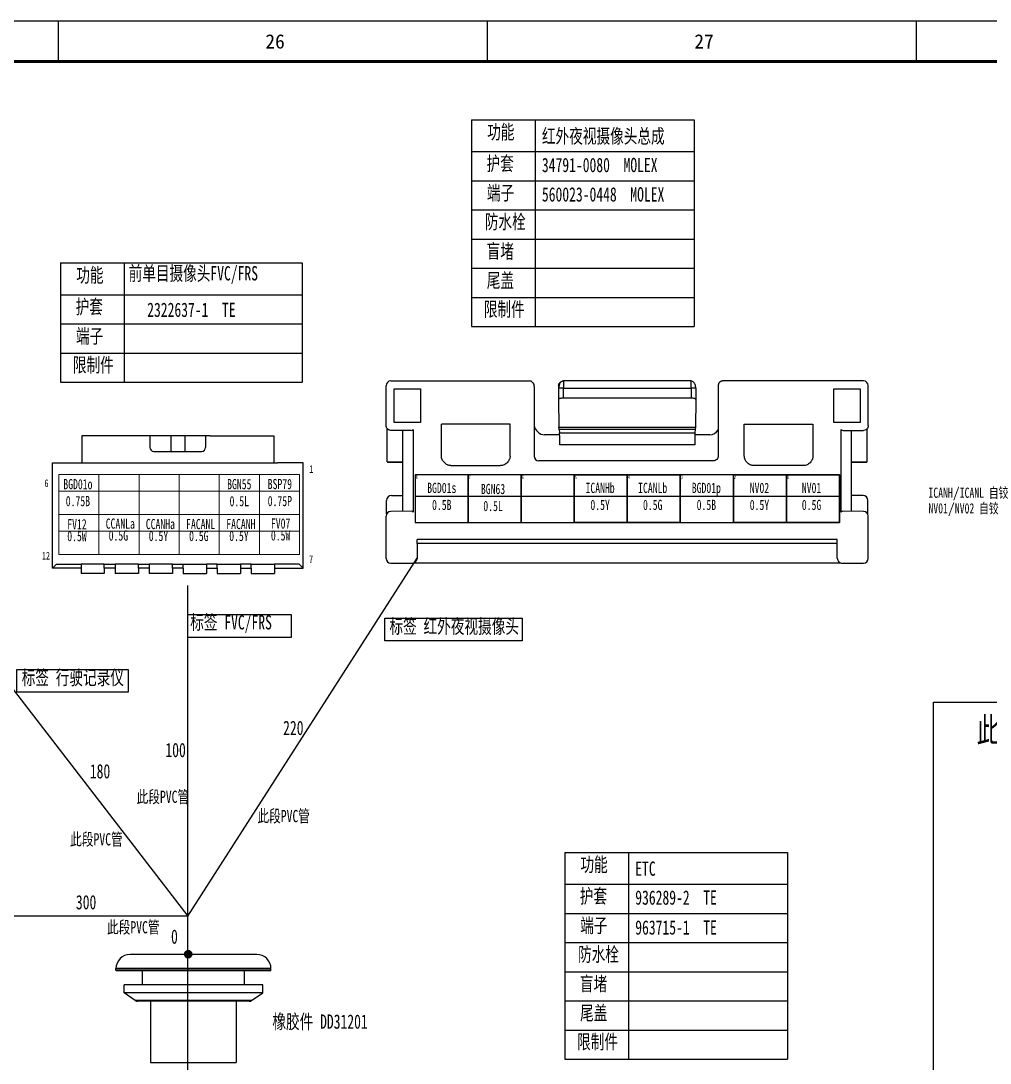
# Model space of a CAD drawing. Header units: millimetres. Extents: x 1543 to 5748, y 1576 to 2417.
# Drawn here: x 4162.4 to 4399.9, y 2161.8 to 2417.3 of the extents above; entities that cross this region are included whole.
import ezdxf

# ---------------------------------------------------------------- set-up
doc = ezdxf.new("R2010")
doc.units = ezdxf.units.MM
doc.layers.get('0').update_dxf_attribs({"lineweight": 25})
doc.layers.add('11文本层', color=255, linetype='Continuous')
for name, color, linetype, lineweight in [('1轮廓实线层', 7, 'Continuous', 50), ('5剖面线层', 1, 'Continuous', 25), ('_0', 7, 'Continuous', 25), ('图框层', 7, 'Continuous', 25), ('基本型', 7, 'Continuous', 18)]:
    doc.layers.add(name, color=color, linetype=linetype, lineweight=lineweight)
doc.styles.add('FST', font='', dxfattribs={"width": 0.67})
doc.styles.get("Standard").update_dxf_attribs({"font": ''})
doc.styles.add('T仿宋_GB2312', font='', dxfattribs={"width": 0.6})
doc.styles.add('仿宋体', font='', dxfattribs={"width": 0.7, "height": 3.5})
doc.styles.add('标准', font='fangsong.ttf', dxfattribs={"width": 0.7, "height": 3.5})
doc.styles.get('FST').set_extended_font_data('宋体')
doc.styles.get('Standard').set_extended_font_data('SimSun')
doc.styles.get('T仿宋_GB2312').set_extended_font_data('宋体')
doc.styles.get('仿宋体').set_extended_font_data('SimSun')

# ---------------------------------------------------------------- blocks, each defined once
blk = doc.blocks.new('ZwmFrameMain_A0X5^_^分区图框^_^landscape')
at = {"color": 3}
for p, q in [((2603.13, 831), (2603.13, 821)), ((2708.25, 831), (2708.25, 821)), ((2813.38, 831), (2813.38, 821))]:
    blk.add_line(p, q, dxfattribs=at)
at = {"lineweight": 50}
blk.add_line((0, 821), (4170, 821), dxfattribs=at)
at = {"layer": '图框层', "color": 1}
blk.add_line((-25, 831), (4180, 831), dxfattribs=at)
at = {"color": 3, "char_height": 3.5, "attachment_point": 1}
for s, insert in [('26', (2653.9, 827.71)), ('27', (2759.03, 827.71))]:
    blk.add_mtext_dynamic_manual_height_columns(s, width=5.7094, gutter_width=1, heights=[0], dxfattribs=dict(at, insert=insert))

msp = doc.modelspace()

# ---------------------------------------------------------------- hatches: boundary and pattern name
at = {"layer": '5剖面线层', "linetype": 'ByBlock', "lineweight": -3}
h = msp.add_hatch(color=0, dxfattribs=at)
h.dxf.hatch_style = 1
edge = h.paths.add_edge_path()
edge.add_ellipse((4203.39, 2188.48), major_axis=(0, 1.06), ratio=1, start_angle=0, end_angle=360, ccw=False)

# ---------------------------------------------------------------- linework, layer by layer
at = {"color": 0, "linetype": 'Continuous', "lineweight": 25}
for p, q in [((4251.88, 2318.05), (4251.88, 2327.83)), ((4253.05, 2329), (4286.96, 2329)), ((4326.61, 2328.99), (4295.33, 2328.99)), ((4333.26, 2327.83), (4333.26, 2310.6)), ((4368.88, 2329), (4334.43, 2329)), ((4370.05, 2318.05), (4370.05, 2327.83)), ((4253.9, 2327.03), (4260.33, 2327.03)), ((4253.9, 2318.84), (4253.9, 2327.03)), ((4260.33, 2327.03), (4260.33, 2318.84)), ((4294.15, 2327.24), (4294.15, 2324.42)), ((4295.32, 2327.24), (4326.61, 2327.24)), ((4295.32, 2324.77), (4295.32, 2327.24)), ((4326.61, 2327.24), (4326.61, 2324.77)), ((4327.78, 2327.24), (4327.78, 2324.42)), ((4361.6, 2318.84), (4361.6, 2327.03)), ((4361.6, 2327.03), (4368.03, 2327.03)), ((4368.03, 2327.03), (4368.03, 2318.84)), ((4294.15, 2324.42), (4294.25, 2317.68)), ((4326.61, 2324.77), (4295.32, 2324.77)), ((4327.78, 2324.42), (4327.68, 2317.68)), ((4252.15, 2309.14), (4252.14, 2317.34)), ((4260.33, 2318.84), (4253.9, 2318.84)), ((4265.44, 2310.6), (4265.44, 2318.38)), ((4282.27, 2318.38), (4265.44, 2318.38)), ((4282.27, 2310.6), (4282.27, 2318.38)), ((4294.27, 2317.1), (4294.25, 2317.68)), ((4294.25, 2317.68), (4327.68, 2317.68)), ((4327.68, 2317.68), (4327.66, 2317.1)), ((4339.66, 2310.6), (4339.66, 2318.38)), ((4339.66, 2318.38), (4356.49, 2318.38)), ((4356.49, 2318.38), (4356.49, 2310.6)), ((4368.03, 2318.84), (4361.6, 2318.84)), ((4369.79, 2309.14), (4369.79, 2317.32)), ((4258.06, 2316.86), (4253.04, 2316.88)), ((4255.97, 2297.05), (4255.97, 2316.87)), ((4258.54, 2317.07), (4258.54, 2296.84)), ((4294.42, 2315.77), (4290.74, 2315.77)), ((4294.27, 2317.1), (4294.41, 2316.27)), ((4327.66, 2317.1), (4294.27, 2317.1)), ((4294.41, 2316.27), (4327.52, 2316.27)), ((4327.66, 2317.1), (4327.52, 2316.27)), ((4331.19, 2315.77), (4327.52, 2315.77)), ((4363.39, 2296.84), (4363.39, 2317.07)), ((4363.88, 2316.86), (4368.89, 2316.88)), ((4365.96, 2297.05), (4365.96, 2316.87)), ((4327.51, 2313.35), (4294.42, 2313.35)), ((4252.15, 2309.14), (4255.97, 2309.14)), ((4252.21, 2309.07), (4255.97, 2309.07)), ((4267.78, 2308.26), (4279.93, 2308.26)), ((4332.09, 2309.43), (4289.3, 2309.43)), ((4354.15, 2308.26), (4342, 2308.26)), ((4365.96, 2309.14), (4369.79, 2309.14)), ((4365.96, 2309.07), (4369.72, 2309.07)), ((4252.01, 2296.4), (4252.01, 2299.73)), ((4253.18, 2300.9), (4255.97, 2300.91)), ((4368.75, 2300.9), (4365.96, 2300.91)), ((4369.92, 2296.41), (4369.92, 2299.73)), ((4258.06, 2297.06), (4253.04, 2297.03)), ((4368.89, 2297.03), (4363.88, 2297.06)), ((4251.88, 2285.5), (4251.88, 2295.86)), ((4370.05, 2285.5), (4370.05, 2295.86)), ((4259.48, 2289.12), (4259.48, 2290.14)), ((4362.45, 2290.14), (4259.48, 2290.14)), ((4362.45, 2289.12), (4362.45, 2290.14)), ((4362.45, 2289.12), (4259.48, 2289.12)), ((4253.05, 2284.33), (4258.23, 2284.33)), ((4258.72, 2284.44), (4363.22, 2284.44)), ((4362.78, 2284.77), (4362.88, 2284.67)), ((4363.71, 2284.33), (4368.88, 2284.33))]:
    msp.add_line(p, q, dxfattribs=at)
at = {"color": 0}
for p, q in [((4288.21, 2327.64), (4288.13, 2310.6)), ((4271.98, 2305.99), (4258.98, 2305.99)), ((4258.98, 2305.99), (4258.98, 2300.79)), ((4284.98, 2305.99), (4271.98, 2305.99)), ((4271.98, 2305.99), (4271.98, 2300.79)), ((4271.98, 2300.79), (4271.98, 2305.99)), ((4297.98, 2305.99), (4284.98, 2305.99)), ((4284.98, 2305.99), (4284.98, 2300.79)), ((4284.98, 2300.79), (4284.98, 2305.99)), ((4310.98, 2305.99), (4297.98, 2305.99)), ((4297.98, 2305.99), (4297.98, 2300.79)), ((4297.98, 2300.79), (4297.98, 2305.99)), ((4323.98, 2305.99), (4310.98, 2305.99)), ((4310.98, 2305.99), (4310.98, 2300.79)), ((4310.98, 2300.79), (4310.98, 2305.99)), ((4336.98, 2305.99), (4323.98, 2305.99)), ((4323.98, 2305.99), (4323.98, 2300.79)), ((4323.98, 2300.79), (4323.98, 2305.99)), ((4349.98, 2305.99), (4336.98, 2305.99)), ((4336.98, 2305.99), (4336.98, 2300.79)), ((4336.98, 2300.79), (4336.98, 2305.99)), ((4362.98, 2305.99), (4349.98, 2305.99)), ((4349.98, 2305.99), (4349.98, 2300.79)), ((4349.98, 2300.79), (4349.98, 2305.99)), ((4362.98, 2300.79), (4362.98, 2305.99)), ((4258.98, 2300.79), (4271.98, 2300.79)), ((4258.98, 2300.79), (4258.98, 2294.29)), ((4271.98, 2300.79), (4284.98, 2300.79)), ((4271.98, 2300.79), (4271.98, 2294.29)), ((4271.98, 2294.29), (4271.98, 2300.79)), ((4284.98, 2300.79), (4297.98, 2300.79)), ((4284.98, 2300.79), (4284.98, 2294.29)), ((4284.98, 2294.29), (4284.98, 2300.79)), ((4297.98, 2300.79), (4310.98, 2300.79)), ((4297.98, 2300.79), (4297.98, 2294.29)), ((4297.98, 2294.29), (4297.98, 2300.79)), ((4310.98, 2300.79), (4323.98, 2300.79)), ((4310.98, 2300.79), (4310.98, 2294.29)), ((4310.98, 2294.29), (4310.98, 2300.79)), ((4323.98, 2300.79), (4336.98, 2300.79)), ((4323.98, 2300.79), (4323.98, 2294.29)), ((4323.98, 2294.29), (4323.98, 2300.79)), ((4336.98, 2300.79), (4349.98, 2300.79)), ((4336.98, 2300.79), (4336.98, 2294.29)), ((4336.98, 2294.29), (4336.98, 2300.79)), ((4349.98, 2300.79), (4362.98, 2300.79)), ((4349.98, 2300.79), (4349.98, 2294.29)), ((4349.98, 2294.29), (4349.98, 2300.79)), ((4362.98, 2294.29), (4362.98, 2300.79)), ((4258.98, 2294.29), (4271.98, 2294.29)), ((4271.98, 2294.29), (4284.98, 2294.29)), ((4284.98, 2294.29), (4297.98, 2294.29)), ((4297.98, 2294.29), (4310.98, 2294.29)), ((4310.98, 2294.29), (4323.98, 2294.29)), ((4323.98, 2294.29), (4336.98, 2294.29)), ((4336.98, 2294.29), (4349.98, 2294.29)), ((4349.98, 2294.29), (4362.98, 2294.29))]:
    msp.add_line(p, q, dxfattribs=at)
at = {"linetype": 'ByBlock', "lineweight": -2}
for p, q in [((4180.94, 2315.54), (4177.34, 2315.54)), ((4177.34, 2315.54), (4177.34, 2308.9)), ((4192.88, 2315.54), (4180.94, 2315.54)), ((4208.8, 2315.54), (4192.88, 2315.54)), ((4194.01, 2315.54), (4194.01, 2312.69)), ((4199.13, 2315.54), (4199.13, 2315.46)), ((4199.13, 2315.46), (4199.13, 2315.38)), ((4199.13, 2315.38), (4199.13, 2315.31)), ((4199.13, 2315.31), (4199.13, 2315.23)), ((4199.13, 2315.23), (4199.13, 2315.16)), ((4199.13, 2315.16), (4199.13, 2315.08)), ((4199.13, 2315.08), (4199.13, 2315)), ((4199.13, 2315), (4199.13, 2314.93)), ((4199.13, 2314.93), (4199.13, 2314.85)), ((4199.13, 2314.85), (4199.13, 2314.78)), ((4199.13, 2314.78), (4199.13, 2314.7)), ((4202.54, 2315.54), (4202.54, 2315.46)), ((4202.54, 2315.46), (4202.54, 2315.38)), ((4202.54, 2315.38), (4202.54, 2315.31)), ((4202.54, 2315.31), (4202.54, 2315.23)), ((4202.54, 2315.23), (4202.54, 2315.16)), ((4202.54, 2315.16), (4202.54, 2315.08)), ((4202.54, 2315.08), (4202.54, 2315)), ((4202.54, 2315), (4202.54, 2314.93)), ((4202.54, 2314.93), (4202.54, 2314.85)), ((4202.54, 2314.85), (4202.54, 2314.78)), ((4202.54, 2314.78), (4202.54, 2314.7)), ((4207.66, 2315.54), (4207.66, 2312.69)), ((4208.8, 2315.54), (4220.74, 2315.54)), ((4220.74, 2315.54), (4224.34, 2315.54)), ((4199.13, 2314.7), (4199.13, 2314.63)), ((4199.13, 2314.63), (4199.13, 2314.55)), ((4199.13, 2314.55), (4199.13, 2314.47)), ((4199.13, 2314.47), (4199.13, 2314.4)), ((4199.13, 2314.4), (4199.13, 2314.32)), ((4199.13, 2314.32), (4199.13, 2314.25)), ((4199.13, 2314.25), (4199.13, 2314.17)), ((4199.13, 2314.17), (4199.13, 2314.09)), ((4199.13, 2314.09), (4199.13, 2314.02)), ((4199.13, 2314.02), (4199.13, 2313.94)), ((4199.13, 2313.94), (4199.13, 2313.87)), ((4199.13, 2313.87), (4199.13, 2313.79)), ((4199.13, 2313.79), (4199.13, 2313.72)), ((4199.13, 2313.72), (4199.13, 2313.64)), ((4199.13, 2313.64), (4199.13, 2313.56)), ((4199.13, 2313.56), (4199.13, 2313.49)), ((4199.13, 2313.49), (4199.13, 2313.41)), ((4199.13, 2313.41), (4199.13, 2313.34)), ((4199.13, 2313.34), (4199.13, 2313.26)), ((4199.13, 2313.26), (4199.13, 2313.19)), ((4199.13, 2313.19), (4199.13, 2313.11)), ((4199.13, 2313.11), (4199.13, 2313.03)), ((4199.13, 2313.03), (4199.13, 2312.96)), ((4199.13, 2312.96), (4199.13, 2312.88)), ((4199.13, 2312.88), (4199.13, 2312.81)), ((4199.13, 2312.81), (4199.13, 2312.73)), ((4199.13, 2312.73), (4199.13, 2312.65)), ((4199.13, 2312.65), (4199.13, 2312.58)), ((4199.13, 2312.58), (4199.13, 2312.5)), ((4199.13, 2312.5), (4199.13, 2312.43)), ((4199.13, 2312.43), (4199.13, 2312.35)), ((4199.13, 2312.35), (4199.13, 2312.28)), ((4199.13, 2312.28), (4199.13, 2312.2)), ((4199.13, 2312.2), (4199.13, 2312.12)), ((4202.54, 2314.7), (4202.54, 2314.63)), ((4202.54, 2314.63), (4202.54, 2314.55)), ((4202.54, 2314.55), (4202.54, 2314.47)), ((4202.54, 2314.47), (4202.54, 2314.4)), ((4202.54, 2314.4), (4202.54, 2314.32)), ((4202.54, 2314.32), (4202.54, 2314.25)), ((4202.54, 2314.25), (4202.54, 2314.17)), ((4202.54, 2314.17), (4202.54, 2314.09)), ((4202.54, 2314.09), (4202.54, 2314.02)), ((4202.54, 2314.02), (4202.54, 2313.94)), ((4202.54, 2313.94), (4202.54, 2313.87)), ((4202.54, 2313.87), (4202.54, 2313.79)), ((4202.54, 2313.79), (4202.54, 2313.72)), ((4202.54, 2313.72), (4202.54, 2313.64)), ((4202.54, 2313.64), (4202.54, 2313.56)), ((4202.54, 2313.56), (4202.54, 2313.49)), ((4202.54, 2313.49), (4202.54, 2313.41)), ((4202.54, 2313.41), (4202.54, 2313.34)), ((4202.54, 2313.34), (4202.54, 2313.26)), ((4202.54, 2313.26), (4202.54, 2313.19)), ((4202.54, 2313.19), (4202.54, 2313.11)), ((4202.54, 2313.11), (4202.54, 2313.03)), ((4202.54, 2313.03), (4202.54, 2312.96)), ((4202.54, 2312.96), (4202.54, 2312.88)), ((4202.54, 2312.88), (4202.54, 2312.81)), ((4202.54, 2312.81), (4202.54, 2312.73)), ((4202.54, 2312.73), (4202.54, 2312.65)), ((4202.54, 2312.65), (4202.54, 2312.58)), ((4202.54, 2312.58), (4202.54, 2312.5)), ((4202.54, 2312.5), (4202.54, 2312.43)), ((4202.54, 2312.43), (4202.54, 2312.35)), ((4202.54, 2312.35), (4202.54, 2312.28)), ((4202.54, 2312.28), (4202.54, 2312.2)), ((4202.54, 2312.2), (4202.54, 2312.12)), ((4194.96, 2311.74), (4206.71, 2311.74)), ((4199.13, 2312.12), (4199.13, 2312.05)), ((4199.13, 2312.05), (4199.13, 2311.97)), ((4199.13, 2311.97), (4199.13, 2311.9)), ((4199.13, 2311.9), (4199.13, 2311.82)), ((4199.13, 2311.82), (4199.13, 2311.74)), ((4202.54, 2312.12), (4202.54, 2312.05)), ((4202.54, 2312.05), (4202.54, 2311.97)), ((4202.54, 2311.97), (4202.54, 2311.9)), ((4202.54, 2311.9), (4202.54, 2311.82)), ((4202.54, 2311.82), (4202.54, 2311.74)), ((4170.13, 2308.9), (4176.39, 2308.9)), ((4170.13, 2283.13), (4170.13, 2308.9)), ((4176.39, 2308.9), (4177.34, 2308.9)), ((4231.54, 2308.9), (4225.29, 2308.9)), ((4231.54, 2283.13), (4231.54, 2308.9)), ((4170.13, 2283.13), (4171.08, 2284.08)), ((4177.15, 2283.13), (4170.13, 2283.13)), ((4171.08, 2284.08), (4177.15, 2284.08)), ((4182.83, 2284.08), (4177.15, 2284.08)), ((4177.15, 2284.08), (4177.15, 2283.13)), ((4177.15, 2283.13), (4177.15, 2281.81)), ((4182.83, 2281.81), (4177.15, 2281.81)), ((4182.83, 2283.13), (4182.83, 2284.08)), ((4182.83, 2284.08), (4185.49, 2284.08)), ((4185.49, 2283.13), (4182.83, 2283.13)), ((4182.83, 2283.13), (4182.83, 2281.81)), ((4191.17, 2284.08), (4185.49, 2284.08)), ((4185.49, 2284.08), (4185.49, 2283.13)), ((4185.49, 2283.13), (4185.49, 2281.81)), ((4191.17, 2281.81), (4185.49, 2281.81)), ((4191.17, 2284.08), (4193.83, 2284.08)), ((4191.17, 2283.13), (4191.17, 2284.08)), ((4193.83, 2283.13), (4191.17, 2283.13)), ((4191.17, 2283.13), (4191.17, 2281.81)), ((4199.51, 2284.08), (4193.83, 2284.08)), ((4193.83, 2284.08), (4193.83, 2283.13)), ((4193.83, 2283.13), (4193.83, 2281.81)), ((4199.51, 2281.81), (4193.83, 2281.81)), ((4199.51, 2284.08), (4202.16, 2284.08)), ((4199.51, 2283.13), (4199.51, 2284.08)), ((4202.16, 2283.13), (4199.51, 2283.13)), ((4199.51, 2283.13), (4199.51, 2281.81)), ((4202.16, 2284.08), (4207.85, 2284.08)), ((4202.16, 2283.13), (4202.16, 2284.08)), ((4202.16, 2283.13), (4202.16, 2281.81)), ((4202.16, 2281.81), (4207.85, 2281.81)), ((4207.85, 2284.08), (4207.85, 2283.13)), ((4210.5, 2284.08), (4207.85, 2284.08)), ((4207.85, 2283.13), (4210.5, 2283.13)), ((4207.85, 2283.13), (4207.85, 2281.81)), ((4210.5, 2284.08), (4216.19, 2284.08)), ((4210.5, 2283.13), (4210.5, 2284.08)), ((4210.5, 2283.13), (4210.5, 2281.81)), ((4210.5, 2281.81), (4216.19, 2281.81)), ((4216.19, 2284.08), (4216.19, 2283.13)), ((4218.84, 2284.08), (4216.19, 2284.08)), ((4216.19, 2283.13), (4218.84, 2283.13)), ((4216.19, 2283.13), (4216.19, 2281.81)), ((4218.84, 2284.08), (4224.53, 2284.08)), ((4218.84, 2283.13), (4218.84, 2284.08)), ((4218.84, 2283.13), (4218.84, 2281.81)), ((4218.84, 2281.81), (4224.53, 2281.81)), ((4224.53, 2284.08), (4224.53, 2283.13)), ((4230.6, 2284.08), (4224.53, 2284.08)), ((4224.53, 2283.13), (4224.53, 2281.81)), ((4224.53, 2283.13), (4231.54, 2283.13)), ((4231.54, 2283.13), (4230.6, 2284.08))]:
    msp.add_line(p, q, dxfattribs=at)
for p, q in [((4224.34, 2315.54), (4224.34, 2308.9)), ((4177.34, 2308.9), (4225.29, 2308.9))]:
    msp.add_line(p, q)
at = {"lineweight": -2}
for p, q in [((4212.1, 2188.44), (4189.17, 2188.44)), ((4220.17, 2188.44), (4212.1, 2188.44)), ((4213.78, 2184.94), (4185.67, 2184.94)), ((4185.67, 2184.54), (4185.67, 2184.94)), ((4213.78, 2184.54), (4185.67, 2184.54)), ((4213.73, 2184.44), (4185.77, 2184.44)), ((4192.17, 2180.94), (4192.17, 2184.44)), ((4223.57, 2184.44), (4213.73, 2184.44)), ((4223.67, 2184.94), (4213.78, 2184.94)), ((4223.67, 2184.54), (4213.78, 2184.54)), ((4217.17, 2180.94), (4217.17, 2184.44)), ((4223.67, 2184.54), (4223.67, 2184.94)), ((4212.82, 2180.94), (4187.67, 2180.94)), ((4187.67, 2179.04), (4187.67, 2180.94)), ((4221.67, 2180.94), (4212.82, 2180.94)), ((4221.67, 2179.04), (4221.67, 2180.94)), ((4212.82, 2179.04), (4187.67, 2179.04)), ((4190.41, 2177.12), (4187.67, 2179.04)), ((4211.51, 2177.12), (4190.41, 2177.12)), ((4211.23, 2176.94), (4190.99, 2176.94)), ((4194.17, 2176.94), (4194.17, 2161.94)), ((4218.36, 2176.94), (4211.23, 2176.94)), ((4218.93, 2177.12), (4211.51, 2177.12)), ((4221.67, 2179.04), (4212.82, 2179.04)), ((4215.17, 2176.94), (4215.17, 2161.94)), ((4218.93, 2177.12), (4221.67, 2179.04)), ((4194.17, 2161.94), (4215.17, 2161.94))]:
    msp.add_line(p, q, dxfattribs=at)
at = {"color": 0, "linetype": 'Continuous', "lineweight": 25}
for centre, radius, start, end in [((4253.05, 2327.83), 1.17, 90, 180), ((4286.96, 2327.83), 1.17, 45, 90.0013), ((4287.04, 2327.75), 1.17, 359.9988, 45), ((4368.88, 2327.83), 1.17, 0, 90), ((4290.93, 2318.56), 2.8, 189.311, 266.158), ((4331.19, 2318.11), 2.34, 270.0011, 332.1747), ((4289.3, 2310.6), 1.17, 180.0013, 269.9987), ((4253.18, 2299.73), 1.17, 90.2512, 179.9988), ((4368.75, 2299.73), 1.17, 0.0013, 89.7494), ((4253.05, 2295.86), 1.17, 90.2513, 179.9987), ((4368.88, 2295.86), 1.17, 0.0012, 89.749), ((4253.05, 2285.5), 1.17, 180, 270), ((4363.71, 2285.5), 1.17, 225, 270), ((4368.88, 2285.5), 1.17, 270, 0)]:
    msp.add_arc(centre, radius, start, end, dxfattribs=at)
at = {"linetype": 'ByBlock', "lineweight": -2}
for centre, start, end in [((4194.96, 2312.69), 180, 270), ((4206.71, 2312.69), 270, 0)]:
    msp.add_arc(centre, 0.948, start, end, dxfattribs=at)
at = {"color": 0}
msp.add_arc((4258.22, 2285.54), 1.2, 270.362, 320.8037, dxfattribs=at)
at = {"lineweight": -2}
for centre, radius, start, end in [((4189.17, 2184.94), 3.5, 90, 180), ((4220.17, 2184.94), 3.5, 360, 90), ((4185.77, 2184.54), 0.1, 180, 270), ((4223.57, 2184.54), 0.1, 270, 0), ((4190.99, 2177.94), 1, 235, 270), ((4218.36, 2177.94), 1, 270, 305)]:
    msp.add_arc(centre, radius, start, end, dxfattribs=at)
at = {"color": 0, "linetype": 'Continuous', "lineweight": 25}
for centre, major_axis, ratio, start_param, end_param in [((4295.32, 2324.42), (1.17, 0), 0.3, 1.570796, 3.144508), ((4326.61, 2324.42), (1.17, 0), 0.3, 6.280271, 7.853982), ((4258.06, 2318.03), (-0.01, 1.17), 0.714265, 3.132281, 3.755479), ((4294.41, 2313.35), (0, 2.92), 0.004363, 4.712389, 6.257005), ((4327.52, 2313.35), (0, 2.92), 0.004363, 0.02618, 1.570796), ((4363.87, 2318.03), (0.01, 1.17), 0.714265, 2.527706, 3.150899), ((4258.06, 2295.89), (0.01, 1.17), 0.714265, 5.669299, 6.292488), ((4363.87, 2295.89), (-0.01, 1.17), 0.714265, 6.273879, 6.897072), ((4259.5, 2289.12), (0, 4.68), 0.004363, 1.570796, 2.423215), ((4362.43, 2289.12), (0, 4.68), 0.004363, 3.859971, 4.712389)]:
    msp.add_ellipse(centre, major_axis=major_axis, ratio=ratio, start_param=start_param, end_param=end_param, dxfattribs=at)
for points, knots in [([(4288.19, 2327.85), (4288.19, 2327.88), (4288.19, 2327.94), (4288.15, 2328.11), (4288.07, 2328.34), (4287.95, 2328.48), (4287.88, 2328.56)], [0, 0, 0, 0, 0.197793, 0.412671, 0.674128, 1, 1, 1, 1]), ([(4288.21, 2327.64), (4288.21, 2327.67), (4288.21, 2327.73), (4288.21, 2327.74), (4288.21, 2327.75)], [0, 0, 0, 0, 0.499997, 1, 1, 1, 1]), ([(4294.16, 2327.82), (4294.16, 2327.82), (4294.16, 2327.82), (4294.16, 2327.81), (4294.16, 2327.8), (4294.16, 2327.77), (4294.15, 2327.72), (4294.15, 2327.65), (4294.15, 2327.56), (4294.15, 2327.48), (4294.15, 2327.41), (4294.15, 2327.35), (4294.15, 2327.29), (4294.15, 2327.26), (4294.15, 2327.24)], [0, 0, 0, 0, 0.0588215, 0.117643, 0.1764644, 0.2352859, 0.3529289, 0.4705718, 0.5882148, 0.7058577, 0.7646792, 0.8235007, 0.8823222, 0.9411436, 0.9411436, 0.9411436, 0.9411436]), ([(4294.16, 2327.82), (4294.16, 2328.13), (4294.28, 2328.43), (4294.71, 2328.86), (4295.02, 2328.99), (4295.33, 2328.99)], [0, 0, 0, 0, 0.5, 0.5, 1, 1, 1, 1]), ([(4295.34, 2328.96), (4295.24, 2328.95), (4295.06, 2328.94), (4294.81, 2328.82), (4294.6, 2328.65), (4294.45, 2328.42), (4294.34, 2328.15), (4294.26, 2327.83), (4294.21, 2327.52), (4294.19, 2327.33), (4294.18, 2327.24)], [0, 0, 0, 0, 0.1151525, 0.2280335, 0.3455014, 0.4723268, 0.6090582, 0.7496339, 0.8829815, 1, 1, 1, 1]), ([(4295.33, 2328.99), (4295.32, 2328.99), (4295.32, 2328.8), (4295.32, 2328.15), (4295.32, 2327.7), (4295.32, 2327.24)], [0, 0, 0, 0, 0.5, 0.5, 1, 1, 1, 1]), ([(4326.61, 2327.24), (4326.61, 2327.7), (4326.61, 2328.15), (4326.61, 2328.8), (4326.61, 2328.99), (4326.61, 2328.99)], [0, 0, 0, 0, 0.5, 0.5, 1, 1, 1, 1]), ([(4327.76, 2327.24), (4327.75, 2327.36), (4327.74, 2327.66), (4327.65, 2328.06), (4327.48, 2328.41), (4327.27, 2328.67), (4326.98, 2328.89), (4326.73, 2328.93), (4326.61, 2328.96)], [0, 0, 0, 0, 0.161013, 0.381398, 0.516864, 0.665338, 0.825844, 1, 1, 1, 1]), ([(4334.43, 2329), (4334.37, 2329), (4334.26, 2328.99), (4334.08, 2328.95), (4333.91, 2328.88), (4333.77, 2328.8), (4333.67, 2328.72), (4333.62, 2328.68), (4333.6, 2328.65)], [0, 0, 0, 0, 0.108988, 0.217976, 0.326964, 0.435952, 0.490446, 0.54494, 0.54494, 0.54494, 0.54494]), ([(4295.32, 2327.24), (4295.02, 2327.24), (4294.71, 2327.24), (4294.28, 2327.24), (4294.15, 2327.24), (4294.15, 2327.24)], [0, 0, 0, 0, 0.5, 0.5, 1, 1, 1, 1]), ([(4327.73, 2327.24), (4327.72, 2327.24), (4327.69, 2327.24), (4327.45, 2327.24), (4327.07, 2327.24), (4326.76, 2327.24), (4326.61, 2327.24)], [0, 0, 0, 0, 0.141722, 0.427813, 0.713907, 1, 1, 1, 1]), ([(4253.04, 2316.88), (4252.74, 2316.88), (4252.44, 2317.01), (4252, 2317.44), (4251.88, 2317.74), (4251.88, 2318.05)], [0, 0, 0, 0, 0.5, 0.5, 1, 1, 1, 1]), ([(4370.05, 2318.05), (4370.05, 2318.04), (4370.05, 2318.02), (4370.05, 2317.98), (4370.05, 2317.91), (4370.03, 2317.78), (4369.95, 2317.53), (4369.75, 2317.23), (4369.38, 2316.95), (4369.08, 2316.91), (4368.89, 2316.88)], [0, 0, 0, 0, 0.015711, 0.031422, 0.062842, 0.125662, 0.251153, 0.500933, 0.694594, 1, 1, 1, 1]), ([(4267.78, 2308.26), (4267.68, 2308.26), (4267.48, 2308.27), (4267.19, 2308.34), (4266.86, 2308.46), (4266.5, 2308.66), (4266.15, 2308.96), (4265.85, 2309.31), (4265.63, 2309.71), (4265.47, 2310.14), (4265.45, 2310.45), (4265.44, 2310.6)], [0, 0, 0, 0, 0.0813721, 0.164041, 0.2496296, 0.3723967, 0.5000947, 0.6248589, 0.7505582, 0.876297, 1, 1, 1, 1]), ([(4282.27, 2310.6), (4282.27, 2310.5), (4282.26, 2310.3), (4282.19, 2310), (4282.07, 2309.67), (4281.87, 2309.31), (4281.57, 2308.96), (4281.22, 2308.67), (4280.82, 2308.44), (4280.39, 2308.29), (4280.09, 2308.27), (4279.93, 2308.26)], [0, 0, 0, 0, 0.081372, 0.164041, 0.24963, 0.372397, 0.500095, 0.624859, 0.750558, 0.876297, 1, 1, 1, 1]), ([(4333.26, 2310.6), (4333.26, 2310.29), (4333.13, 2309.99), (4332.7, 2309.56), (4332.4, 2309.43), (4332.09, 2309.43)], [0, 0, 0, 0, 0.5, 0.5, 1, 1, 1, 1]), ([(4342, 2308.26), (4341.9, 2308.26), (4341.7, 2308.27), (4341.4, 2308.34), (4341.07, 2308.46), (4340.71, 2308.66), (4340.36, 2308.96), (4340.07, 2309.31), (4339.84, 2309.71), (4339.69, 2310.14), (4339.67, 2310.45), (4339.66, 2310.6)], [0, 0, 0, 0, 0.081372, 0.164041, 0.24963, 0.372397, 0.500095, 0.624859, 0.750558, 0.876297, 1, 1, 1, 1]), ([(4356.49, 2310.6), (4356.48, 2310.5), (4356.48, 2310.3), (4356.41, 2310), (4356.29, 2309.67), (4356.08, 2309.31), (4355.79, 2308.96), (4355.44, 2308.67), (4355.04, 2308.44), (4354.6, 2308.29), (4354.3, 2308.27), (4354.15, 2308.26)], [0, 0, 0, 0, 0.081372, 0.164041, 0.24963, 0.372397, 0.500095, 0.624859, 0.750558, 0.876297, 1, 1, 1, 1]), ([(4259.49, 2285.6), (4259.46, 2285.41), (4259.41, 2285.09), (4259.25, 2284.84), (4259.16, 2284.78), (4259.15, 2284.78)], [0, 0, 0, 0, 0.558898, 0.987889, 1, 1, 1, 1]), ([(4362.44, 2285.6), (4362.47, 2285.41), (4362.52, 2285.09), (4362.69, 2284.84), (4362.78, 2284.78), (4362.78, 2284.78)], [0, 0, 0, 0, 0.558898, 0.987889, 1, 1, 1, 1])]:
    msp.add_open_spline(points, degree=3, knots=knots, dxfattribs=at)
msp.add_open_spline([(4333.6, 2328.65), (4333.56, 2328.61), (4333.47, 2328.51), (4333.37, 2328.34), (4333.31, 2328.17), (4333.27, 2328), (4333.26, 2327.88), (4333.26, 2327.83)], degree=3, dxfattribs=at)
at = {"layer": '11文本层', "color": 0}
for p, q in [((4272.81, 2393.02), (4272.81, 2385.22)), ((4272.81, 2393.02), (4288.41, 2393.02)), ((4288.41, 2393.02), (4288.41, 2342.32)), ((4288.41, 2393.02), (4327.41, 2393.02)), ((4327.41, 2393.02), (4327.41, 2342.32)), ((4327.41, 2393.02), (4327.41, 2385.22)), ((4272.81, 2385.22), (4327.41, 2385.22)), ((4272.81, 2385.22), (4272.81, 2378.07)), ((4272.81, 2378.07), (4327.41, 2378.07)), ((4272.81, 2378.07), (4272.81, 2370.92)), ((4272.81, 2370.92), (4327.41, 2370.92)), ((4272.81, 2370.92), (4272.81, 2363.77)), ((4272.81, 2363.77), (4327.41, 2363.77)), ((4272.81, 2363.77), (4272.81, 2356.62)), ((4272.81, 2356.62), (4327.41, 2356.62)), ((4272.81, 2356.62), (4272.81, 2349.47)), ((4272.81, 2349.47), (4327.41, 2349.47)), ((4272.81, 2349.47), (4272.81, 2342.32)), ((4272.81, 2342.32), (4327.41, 2342.32))]:
    msp.add_line(p, q, dxfattribs=at)
at = {"layer": '11文本层'}
for p, q in [((4172.11, 2357.93), (4172.11, 2350.13)), ((4172.11, 2357.93), (4187.71, 2357.93)), ((4187.71, 2357.93), (4231.31, 2357.93)), ((4187.71, 2357.93), (4187.71, 2328.68)), ((4231.31, 2357.93), (4231.31, 2328.68)), ((4172.11, 2350.13), (4231.31, 2350.13)), ((4172.11, 2350.13), (4172.11, 2342.98)), ((4172.11, 2342.98), (4231.31, 2342.98)), ((4172.11, 2342.98), (4172.11, 2335.83)), ((4172.11, 2335.83), (4231.31, 2335.83)), ((4172.11, 2335.83), (4172.11, 2328.68)), ((4172.11, 2328.68), (4231.31, 2328.68)), ((4295.67, 2213.45), (4295.67, 2205.65)), ((4295.67, 2213.45), (4311.27, 2213.45)), ((4311.27, 2213.45), (4311.27, 2162.75)), ((4311.27, 2213.45), (4350.27, 2213.45)), ((4350.27, 2213.45), (4350.27, 2162.75)), ((4350.27, 2213.45), (4350.27, 2205.65)), ((4295.67, 2205.65), (4350.27, 2205.65)), ((4295.67, 2205.65), (4295.67, 2198.5)), ((4295.67, 2198.5), (4350.27, 2198.5)), ((4295.67, 2198.5), (4295.67, 2191.35)), ((4295.67, 2191.35), (4350.27, 2191.35)), ((4295.67, 2191.35), (4295.67, 2184.2)), ((4295.67, 2184.2), (4350.27, 2184.2)), ((4295.67, 2184.2), (4295.67, 2177.05)), ((4295.67, 2177.05), (4350.27, 2177.05)), ((4295.67, 2177.05), (4295.67, 2169.9)), ((4295.67, 2169.9), (4350.27, 2169.9)), ((4295.67, 2169.9), (4295.67, 2162.75)), ((4295.67, 2162.75), (4350.27, 2162.75))]:
    msp.add_line(p, q, dxfattribs=at)
at = {"layer": '1轮廓实线层', "lineweight": -2}
for p, q in [((4203.31, 2197.8), (4203.31, 2278.85)), ((4159.45, 2254.72), (4203.31, 2197.8)), ((4386.06, 2010.83), (4386.06, 2250.24)), ((4386.06, 2250.24), (4436.22, 2250.24)), ((4203.31, 2197.8), (4146.36, 2197.8)), ((4203.31, 2113.57), (4203.31, 2197.8))]:
    msp.add_line(p, q, dxfattribs=at)
at = {"layer": '1轮廓实线层', "color": 0, "lineweight": 30}
for points in [[(4297.98, 2305.99), (4323.98, 2305.99), (4323.98, 2294.29), (4297.98, 2294.29)], [(4336.98, 2305.99), (4362.98, 2305.99), (4362.98, 2294.29), (4336.98, 2294.29)]]:
    msp.add_lwpolyline(points, close=True, dxfattribs=at)
at = {"layer": '1轮廓实线层', "color": 3, "lineweight": -2}
msp.add_lwpolyline([(4336.98, 2305.99), (4362.98, 2305.99), (4362.98, 2294.29), (4336.98, 2294.29)], close=True, dxfattribs=at)
at = {"layer": '1轮廓实线层', "lineweight": -2}
for points in [[(4203.31, 2271.72), (4228.59, 2271.72), (4228.59, 2266.12), (4203.31, 2266.12)], [(4251.54, 2270.87), (4285.25, 2270.87), (4285.25, 2265.28), (4251.54, 2265.28)], [(4161.42, 2258.31), (4188.66, 2258.31), (4188.66, 2252.72), (4161.42, 2252.72)]]:
    msp.add_lwpolyline(points, close=True, dxfattribs=at)
at = {"layer": '_0', "lineweight": -3}
msp.add_line((4203.31, 2197.8), (4259.49, 2285.6), dxfattribs=at)
at = {"layer": '基本型'}
for p, q in [((4171.69, 2296.25), (4171.69, 2306.07)), ((4171.69, 2306.07), (4181.52, 2306.07)), ((4181.52, 2296.25), (4181.52, 2306.07)), ((4181.52, 2306.07), (4191.35, 2306.07)), ((4181.52, 2306.07), (4181.52, 2296.25)), ((4191.35, 2296.25), (4191.35, 2306.07)), ((4191.35, 2306.07), (4201.18, 2306.07)), ((4191.35, 2306.07), (4191.35, 2296.25)), ((4201.18, 2296.25), (4201.18, 2306.07)), ((4201.18, 2306.07), (4211, 2306.07)), ((4201.18, 2306.07), (4201.18, 2296.25)), ((4211, 2296.25), (4211, 2306.07)), ((4211, 2306.07), (4220.83, 2306.07)), ((4211, 2306.07), (4211, 2296.25)), ((4220.83, 2296.25), (4220.83, 2306.07)), ((4220.83, 2306.07), (4230.66, 2306.07)), ((4220.83, 2306.07), (4220.83, 2296.25)), ((4230.66, 2306.07), (4230.66, 2296.25)), ((4181.52, 2301.98), (4171.69, 2301.98)), ((4191.35, 2301.98), (4181.52, 2301.98)), ((4201.18, 2301.98), (4191.35, 2301.98)), ((4211, 2301.98), (4201.18, 2301.98)), ((4220.83, 2301.98), (4211, 2301.98)), ((4230.66, 2301.98), (4220.83, 2301.98)), ((4171.69, 2286.42), (4171.69, 2296.25)), ((4171.69, 2296.25), (4181.52, 2296.25)), ((4181.52, 2296.25), (4171.69, 2296.25)), ((4181.52, 2286.42), (4181.52, 2296.25)), ((4181.52, 2296.25), (4191.35, 2296.25)), ((4181.52, 2296.25), (4181.52, 2286.42)), ((4191.35, 2296.25), (4181.52, 2296.25)), ((4191.35, 2286.42), (4191.35, 2296.25)), ((4191.35, 2296.25), (4201.18, 2296.25)), ((4191.35, 2296.25), (4191.35, 2286.42)), ((4201.18, 2296.25), (4191.35, 2296.25)), ((4201.18, 2286.42), (4201.18, 2296.25)), ((4201.18, 2296.25), (4211, 2296.25)), ((4201.18, 2296.25), (4201.18, 2286.42)), ((4211, 2296.25), (4201.18, 2296.25)), ((4211, 2286.42), (4211, 2296.25)), ((4211, 2296.25), (4220.83, 2296.25)), ((4211, 2296.25), (4211, 2286.42)), ((4220.83, 2296.25), (4211, 2296.25)), ((4220.83, 2286.42), (4220.83, 2296.25)), ((4220.83, 2296.25), (4230.66, 2296.25)), ((4220.83, 2296.25), (4220.83, 2286.42)), ((4230.66, 2296.25), (4220.83, 2296.25)), ((4230.66, 2296.25), (4230.66, 2286.42)), ((4181.52, 2292.15), (4171.69, 2292.15)), ((4191.35, 2292.15), (4181.52, 2292.15)), ((4201.18, 2292.15), (4191.35, 2292.15)), ((4211, 2292.15), (4201.18, 2292.15)), ((4220.83, 2292.15), (4211, 2292.15)), ((4230.66, 2292.15), (4220.83, 2292.15)), ((4181.52, 2286.42), (4171.69, 2286.42)), ((4191.35, 2286.42), (4181.52, 2286.42)), ((4201.18, 2286.42), (4191.35, 2286.42)), ((4211, 2286.42), (4201.18, 2286.42)), ((4220.83, 2286.42), (4211, 2286.42)), ((4230.66, 2286.42), (4220.83, 2286.42))]:
    msp.add_line(p, q, dxfattribs=at)

# ---------------------------------------------------------------- block references
at = {"layer": '图框层', "lineweight": -3}
msp.add_blockref('ZwmFrameMain_A0X5^_^分区图框^_^landscape', (1568.4, 1586.27), dxfattribs=at)

# ---------------------------------------------------------------- texts
at = {"linetype": 'ByBlock', "lineweight": -2, "style": 'FST', "width": 0.67}
for s, height, p in [('1', 1.87, (4233.01, 2306.46)), ('6', 1.87, (4168.15, 2303)), ('12', 1.872, (4167.56, 2285.23)), ('7', 1.87, (4232.98, 2284.35))]:
    msp.add_text(s, height=height, dxfattribs=at).set_placement(p)
at = {"color": 0, "lineweight": 50, "style": 'T仿宋_GB2312', "width": 0.6}
for s, p in [('8', (4259.12, 2304.93)), ('7', (4272.12, 2304.93)), ('6', (4285.12, 2304.93)), ('5', (4298.12, 2304.93)), ('4', (4311.12, 2304.93)), ('3', (4324.12, 2304.93)), ('2', (4337.12, 2304.93)), ('1', (4350.12, 2304.93))]:
    msp.add_text(s, height=0.975, dxfattribs=at).set_placement(p)
at = {"char_height": 2.5, "width": 6.2163, "attachment_point": 1, "style": '标准'}
for s, insert in [('\\pxqc;BGD01o\\P0.75B', (4173.25, 2304.96)), ('\\pxqc;BGN55\\P0.5L', (4212.8, 2304.96)), ('\\pxqc;BSP79\\P0.75P', (4222.74, 2304.98)), ('\\pxsm0.7,qc;{\\fSimSun|b0|i0|c134|p49;FV12}\\P\\ps*1;0.5W', (4173.02, 2295.14)), ('\\pxsm0.7,ql;{\\fSimSun|b0|i0|c134|p49;\\C0;CCANLa}\\P\\ps*1,qc;0.5G', (4183.17, 2295.28)), ('\\pxsm0.7,ql;{\\fSimSun|b0|i0|c134|p49;\\C0;CCANHa}\\P\\ps*1,qc;0.5Y', (4193, 2295.18)), ('\\pxsm0.7,ql;{\\fSimSun|b0|i0|c134|p49;\\C0;FACANL}\\P\\ps*1,qc;0.5G', (4202.88, 2295.17)), ('\\pxsm0.7,ql;{\\fSimSun|b0|i0|c134|p49;\\C0;FACANH}\\P\\ps*1,qc;0.5Y', (4212.72, 2295.18)), ('\\pxsm0.7,qc;{\\f@FangSong_GB2312|b0|i0|c134|p49;FV07\\P\\ps*1;0.5W}', (4222.93, 2295.31))]:
    msp.add_mtext(s, dxfattribs=dict(at, insert=insert))
at = {"color": 0, "char_height": 2.5, "width": 6.2163, "attachment_point": 1, "style": '标准'}
for s, insert in [('\\pxqc;BGD01s\\P0.5B', (4262.42, 2304.04)), ('\\pxqc;BGN63\\P0.5L', (4274.98, 2303.77)), ('\\pxqc;ICANHb\\P0.5Y', (4301.22, 2304.04)), ('\\pxqc;ICANLb\\P0.5G', (4314.11, 2304.04)), ('\\pxqc;BGD01p\\P0.5B', (4327.26, 2304.04)), ('\\pxqc;NV02\\P0.5Y', (4340.27, 2304.04)), ('\\pxqc;NV01\\P0.5G', (4353.04, 2304.04))]:
    msp.add_mtext(s, dxfattribs=dict(at, insert=insert))
at = {"layer": '11文本层', "color": 0, "style": '标准', "width": 0.7}
for s, p in [('功能', (4276.65, 2388.3)), ('护套', (4276.5, 2380.55)), ('端子', (4276.58, 2373.35)), ('防水栓', (4276.07, 2366.29)), ('盲堵', (4276.52, 2359.05)), ('尾盖', (4276.56, 2351.9)), ('限制件', (4275.83, 2344.84))]:
    msp.add_text(s, height=3.5, dxfattribs=at).set_placement(p)
at = {"layer": '11文本层', "style": '标准', "width": 0.7}
for s, p in [('功能', (4175.95, 2353.2)), ('护套', (4175.8, 2345.46)), ('2322637-1  TE', (4193.34, 2344.7)), ('端子', (4175.88, 2338.25)), ('限制件', (4175.13, 2331.19)), ('功能', (4299.51, 2208.73)), ('护套', (4299.36, 2200.98)), ('端子', (4299.44, 2193.78)), ('防水栓', (4298.93, 2186.72)), ('盲堵', (4299.38, 2179.48)), ('尾盖', (4299.42, 2172.33)), ('限制件', (4298.69, 2165.27))]:
    msp.add_text(s, height=3.5, dxfattribs=at).set_placement(p)
at = {"layer": '11文本层', "color": 0, "char_height": 3.5, "width": 41.519, "attachment_point": 1, "style": '标准'}
for s, insert in [('红外夜视摄像头总成', (4290.07, 2390.77)), ('34791-0080  MOLEX', (4290.07, 2383.69)), ('560023-0448  MOLEX', (4290.07, 2376.48))]:
    msp.add_mtext(s, dxfattribs=dict(at, insert=insert))
at = {"layer": '11文本层', "attachment_point": 1, "style": '标准'}
for s, insert, char_height, width in [('前单目摄像头{\\fSTFangsong|b0|i0|c134|p49;FVC/FRS}', (4188.78, 2357.14), 3.5, 54.595), ('标签 FVC/FRS ', (4203.88, 2271.6), 3.5, 27.0608), ('标签 {\\C0;红外夜视摄像头}', (4252.71, 2270.61), 3.5, 32.5408), ('标签 {\\fFangSong_GB2312|b0|i0|c134|p49;行驶记录仪} ', (4162.59, 2258.05), 3.5, 27.0608), ('{\\C1;此端出线}', (4396.6, 2246.45), 6, 27.7971), ('{\\C1;此段PVC管}', (4190.74, 2228.57), 3, 27.7971), ('{\\C1;此段PVC管}', (4220.35, 2223.85), 3, 27.7971), ('{\\C1;此段PVC管}', (4174.46, 2218.15), 3, 27.7971), ('ETC', (4312.94, 2211.2), 3.5, 41.519), ('936289-2  TE', (4312.94, 2204.12), 3.5, 41.519), ('{\\C1;此段PVC管}', (4183.49, 2196.59), 3, 27.7971), ('963715-1  TE', (4312.94, 2196.79), 3.5, 41.519)]:
    msp.add_mtext(s, dxfattribs=dict(at, insert=insert, char_height=char_height, width=width))
at = {"layer": '11文本层', "lineweight": -2, "insert": (4224.02, 2173.72), "char_height": 3.5, "width": 41.519, "attachment_point": 1, "style": '标准'}
msp.add_mtext('橡胶件 DD31201', dxfattribs=at)
at = {"layer": '1轮廓实线层', "color": 1, "lineweight": 0, "insert": (4384.8, 2302.85), "char_height": 2.5, "attachment_point": 1}
msp.add_mtext('\\pxqc;{\\fFangSong_GB2312|b0|i0|c134|p2;\\W0.7;ICANH\\fSimSun|b0|i0|c134|p2;\\W1;/\\fFangSong_GB2312|b0|i0|c134|p2;\\W0.7;ICANL 自铰}', dxfattribs=at)
at = {"layer": '1轮廓实线层', "color": 0, "lineweight": 0, "insert": (4384.8, 2299.03), "char_height": 2.5, "attachment_point": 1}
msp.add_mtext('\\pxqc;{\\fFangSong_GB2312|b0|i0|c134|p2;\\W0.7;\\C1;NV01\\fSimSun|b0|i0|c134|p2;\\W1;/\\fFangSong_GB2312|b0|i0|c134|p2;\\W0.7;NV02 自铰}', dxfattribs=at)
at = {"layer": '_0', "char_height": 3.5, "width": 5.9278, "attachment_point": 1, "style": '仿宋体'}
for s, insert in [('220', (4226.65, 2245.71)), ('100', (4197.8, 2240.29)), ('300', (4175.87, 2202.98))]:
    msp.add_mtext(s, dxfattribs=dict(at, insert=insert))
at = {"layer": '_0', "color": 1, "insert": (4179.29, 2235.08), "char_height": 3.5, "width": 5.9278, "attachment_point": 1, "style": '仿宋体'}
msp.add_mtext('180', dxfattribs=at)
at = {"layer": '_0', "color": 2, "insert": (4199.18, 2194.55), "char_height": 3.5, "width": 5.9278, "attachment_point": 1, "style": '仿宋体'}
msp.add_mtext('0', dxfattribs=at)

doc.saveas('drawing.dxf')
